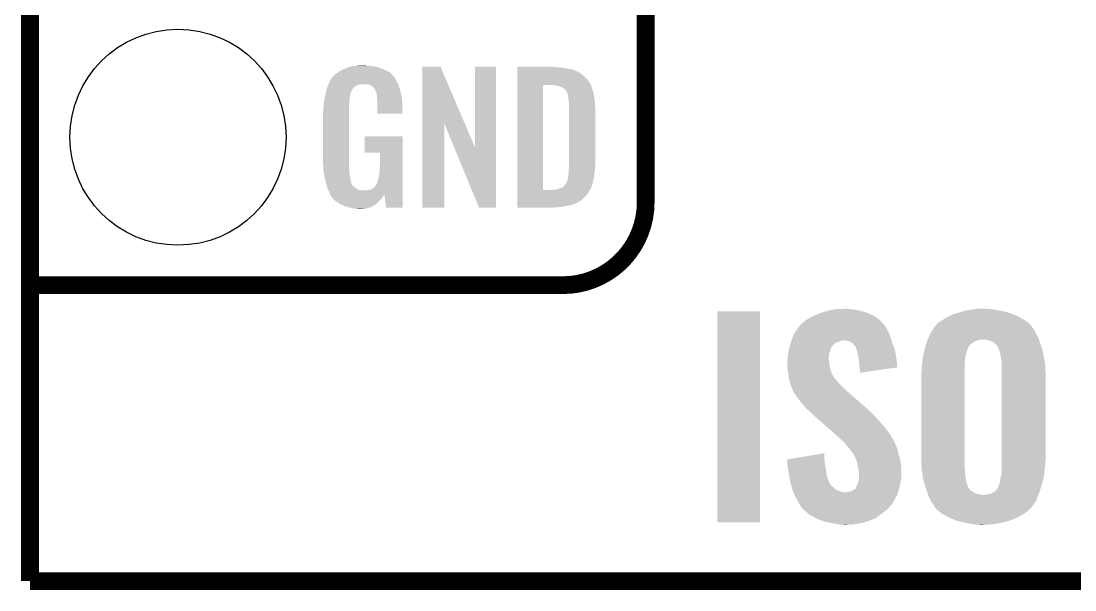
# Model space of a CAD drawing. Extents: x -1.3 to 24.2, y -3.9 to 24.8.
# Drawn here: x -1.35 to 7.7, y -3.89 to 1 of the extents above; entities that cross this region are included whole.
import ezdxf

# ---------------------------------------------------------------- set-up
doc = ezdxf.new("R2010")
doc.units = 0
doc.layers.get('0').update_dxf_attribs({"linetype": 'CONTINUOUS'})
for name, color, linetype in [('ISO_9141_CLICK_V101_GKO', 5, 'CONTINUOUS'), ('ISO_9141_CLICK_V101_GTO', 14, 'CONTINUOUS'), ('ISO_9141_CLICK_V101_GTS', 12, 'CONTINUOUS')]:
    doc.layers.add(name, color=color, linetype=linetype)

# ---------------------------------------------------------------- blocks, each defined once
blk = doc.blocks.new('ROUND_24')
blk.add_circle((0, 0), 0.9271)

msp = doc.modelspace()

# ---------------------------------------------------------------- linework, layer by layer
at = {"layer": 'ISO_9141_CLICK_V101_GKO', "const_width": 0.1524}
for points in [[(-1.27, -3.81), (-1.27, 22.479)], [(-1.27, -3.81), (21.59, -3.81), (24.13, -1.27)]]:
    msp.add_lwpolyline(points, dxfattribs=at)
at = {"layer": 'ISO_9141_CLICK_V101_GTO', "const_width": 0.1524}
for points in [[(4.0132, -0.5588), (4.0132, 18.3388)], [(-1.27, -1.27), (3.302, -1.27)]]:
    msp.add_lwpolyline(points, dxfattribs=at)
msp.add_lwpolyline([(3.302, -1.27, 0.4142136), (4.0132, -0.5588)], format="xyb", dxfattribs=at)
at = {"layer": 'ISO_9141_CLICK_V101_GTO'}
for points in [[(1.336044, 0.528322), (1.3589, 0.5461), (1.846578, 0.528322), (1.831342, 0.5461)], [(1.3589, 0.5461), (1.37636, 0.558798), (1.831342, 0.5461), (1.81356, 0.558798)], [(1.37636, 0.558798), (1.386842, 0.56642), (1.81356, 0.558798), (1.798318, 0.56642)], [(1.386842, 0.56642), (1.41224, 0.57912), (1.798318, 0.56642), (1.77292, 0.57912)], [(1.41224, 0.57912), (1.4224, 0.5842), (1.77292, 0.57912), (1.761308, 0.5842)], [(1.4224, 0.5842), (1.44526, 0.59436), (1.761308, 0.5842), (1.738084, 0.59436)], [(1.44526, 0.59436), (1.452874, 0.596898), (1.738084, 0.59436), (1.732282, 0.596898)], [(1.452874, 0.596898), (1.46812, 0.60198), (1.732282, 0.596898), (1.710686, 0.60198)], [(1.46812, 0.60198), (1.485054, 0.60706), (1.710686, 0.60198), (1.689098, 0.60706)], [(1.485054, 0.60706), (1.493522, 0.6096), (1.689098, 0.60706), (1.67005, 0.6096)], [(1.493522, 0.6096), (1.524, 0.61214), (1.67005, 0.6096), (1.651, 0.61214)], [(1.524, 0.61214), (1.53924, 0.61468), (1.651, 0.61214), (1.635762, 0.61468)], [(1.53924, 0.61468), (1.554482, 0.61722), (1.617982, 0.61468), (1.607822, 0.61722)], [(2.098052, 0.116728), (2.09806, 0.604506), (2.461042, 0.116728), (2.252984, 0.604506)], [(2.09806, 0.604506), (2.098062, 0.60452), (2.252984, 0.604506), (2.098062, 0.60452)], [(2.54762, -0.086252), (2.54764, 0.604498), (2.727946, -0.086252), (2.72796, 0.604498)], [(2.54764, 0.604498), (2.547642, 0.60452), (2.72796, 0.604498), (2.547642, 0.60452)], [(2.91086, 0.60198), (2.910862, 0.60452), (3.24612, 0.60198), (3.22072, 0.60452)], [(2.91086, 0.59944), (2.91086, 0.60198), (3.27914, 0.59944), (3.24612, 0.60198)], [(2.91086, 0.59436), (2.91086, 0.59944), (3.317238, 0.59436), (3.27914, 0.59944)], [(2.91086, 0.579118), (2.91086, 0.59436), (3.393442, 0.579118), (3.317238, 0.59436)], [(2.91086, 0.56388), (2.91086, 0.579118), (3.42646, 0.56388), (3.393442, 0.579118)], [(2.91086, 0.561338), (2.91086, 0.56388), (3.431542, 0.561338), (3.42646, 0.56388)], [(2.91086, 0.55626), (2.91086, 0.561338), (3.439162, 0.55626), (3.431542, 0.561338)], [(2.91086, 0.54864), (2.91086, 0.55626), (3.4544, 0.54864), (3.439162, 0.55626)], [(2.91086, 0.5334), (2.91086, 0.54864), (3.47218, 0.5334), (3.4544, 0.54864)], [(1.288314, 0.4445), (1.292592, 0.454658), (1.534158, 0.4445), (1.562098, 0.454658)], [(1.292592, 0.45466), (1.2958, 0.46228), (1.88976, 0.45466), (1.88722, 0.46228)], [(1.292592, 0.454658), (1.292592, 0.45466), (1.562098, 0.454658), (1.625596, 0.45466)], [(1.2958, 0.46228), (1.29794, 0.46736), (1.88722, 0.46228), (1.883988, 0.46736)], [(1.29794, 0.46736), (1.3081, 0.49022), (1.883988, 0.46736), (1.869442, 0.49022)], [(1.3081, 0.49022), (1.308102, 0.490222), (1.869442, 0.49022), (1.869442, 0.490222)], [(1.308102, 0.490222), (1.323334, 0.513076), (1.869442, 0.490222), (1.859282, 0.513076)], [(1.323334, 0.513076), (1.32334, 0.513084), (1.859282, 0.513076), (1.859276, 0.513084)], [(1.32334, 0.513084), (1.323362, 0.51562), (1.859276, 0.513084), (1.85674, 0.51562)], [(1.323362, 0.51562), (1.328424, 0.51563), (1.85674, 0.51562), (1.85673, 0.51563)], [(1.328424, 0.51563), (1.332992, 0.52324), (1.85673, 0.51563), (1.849122, 0.52324)], [(1.332992, 0.52324), (1.33604, 0.528316), (1.849122, 0.52324), (1.846582, 0.528316)], [(1.33604, 0.528316), (1.336044, 0.528322), (1.846582, 0.528316), (1.846578, 0.528322)], [(1.640842, 0.44958), (1.625596, 0.45466), (1.891454, 0.44958), (1.88976, 0.45466)], [(2.910858, 0.4699), (2.91086, 0.4953), (3.5306, 0.4699), (3.51282, 0.4953)], [(2.910858, 0.44704), (2.910858, 0.4699), (3.54307, 0.44704), (3.5306, 0.4699)], [(2.91086, 0.515622), (2.91086, 0.5334), (3.4925, 0.515622), (3.47218, 0.5334)], [(2.91086, 0.4953), (2.91086, 0.515622), (3.51282, 0.4953), (3.4925, 0.515622)], [(1.263848, 0.360676), (1.26492, 0.36576), (1.47574, 0.360676), (1.477588, 0.36576)], [(1.26492, 0.36576), (1.270362, 0.388618), (1.477588, 0.36576), (1.4859, 0.388618)], [(1.270362, 0.388618), (1.2752, 0.408938), (1.4859, 0.388618), (1.49606, 0.408938)], [(1.2752, 0.408938), (1.277622, 0.419102), (1.49606, 0.408938), (1.502836, 0.419102)], [(1.277622, 0.419102), (1.279758, 0.424176), (1.502836, 0.419102), (1.50622, 0.424176)], [(1.279758, 0.424176), (1.280828, 0.426718), (1.50622, 0.424176), (1.511296, 0.426718)], [(1.280828, 0.426718), (1.285106, 0.436878), (1.511296, 0.426718), (1.521458, 0.436878)], [(1.285106, 0.436878), (1.288314, 0.4445), (1.521458, 0.436878), (1.534158, 0.4445)], [(1.650998, 0.447042), (1.640842, 0.44958), (1.8923, 0.447042), (1.891454, 0.44958)], [(1.666238, 0.436882), (1.650998, 0.447042), (1.895686, 0.436882), (1.8923, 0.447042)], [(1.671316, 0.434342), (1.666238, 0.436882), (1.896534, 0.434342), (1.895686, 0.436882)], [(1.680028, 0.42418), (1.671316, 0.434342), (1.89992, 0.42418), (1.896534, 0.434342)], [(1.68656, 0.41656), (1.680028, 0.42418), (1.902162, 0.41656), (1.89992, 0.42418)], [(1.69672, 0.396242), (1.68656, 0.41656), (1.908138, 0.396242), (1.902162, 0.41656)], [(1.701796, 0.388626), (1.69672, 0.396242), (1.910378, 0.388626), (1.908138, 0.396242)], [(1.7018, 0.381004), (1.701796, 0.388626), (1.91262, 0.381004), (1.910378, 0.388626)], [(1.701802, 0.381002), (1.7018, 0.381004), (1.91262, 0.381002), (1.91262, 0.381004)], [(1.704338, 0.375924), (1.701802, 0.381002), (1.913588, 0.375924), (1.91262, 0.381002)], [(1.70434, 0.373382), (1.704338, 0.375924), (1.914072, 0.373382), (1.913588, 0.375924)], [(1.70688, 0.360682), (1.70434, 0.373382), (1.916492, 0.360682), (1.914072, 0.373382)], [(2.910842, -0.452098), (2.910858, 0.44704), (3.13182, -0.452098), (3.131842, 0.44704)], [(3.243582, 0.4445), (3.223258, 0.44704), (3.544456, 0.4445), (3.54307, 0.44704)], [(3.25247, 0.44196), (3.243582, 0.4445), (3.54584, 0.44196), (3.544456, 0.4445)], [(3.261358, 0.43942), (3.25247, 0.44196), (3.547112, 0.43942), (3.54584, 0.44196)], [(3.274062, 0.436878), (3.261358, 0.43942), (3.548382, 0.436878), (3.547112, 0.43942)], [(3.286762, 0.431798), (3.274062, 0.436878), (3.549652, 0.431798), (3.548382, 0.436878)], [(3.294382, 0.42672), (3.286762, 0.431798), (3.55092, 0.42672), (3.549652, 0.431798)], [(3.299464, 0.42418), (3.294382, 0.42672), (3.551646, 0.42418), (3.55092, 0.42672)], [(3.302004, 0.424178), (3.299464, 0.42418), (3.551648, 0.424178), (3.551646, 0.42418)], [(3.31216, 0.419098), (3.302004, 0.424178), (3.553098, 0.419098), (3.551648, 0.424178)], [(3.322318, 0.40894), (3.31216, 0.419098), (3.556, 0.40894), (3.553098, 0.419098)], [(3.32232, 0.408938), (3.322318, 0.40894), (3.556002, 0.408938), (3.556, 0.40894)], [(3.337562, 0.388618), (3.32232, 0.408938), (3.562774, 0.388618), (3.556002, 0.408938)], [(3.338198, 0.38608), (3.337562, 0.388618), (3.56362, 0.38608), (3.562774, 0.388618)], [(3.3401, 0.378462), (3.338198, 0.38608), (3.56489, 0.378462), (3.56362, 0.38608)], [(3.34264, 0.37084), (3.3401, 0.378462), (3.56616, 0.37084), (3.56489, 0.378462)], [(3.34518, 0.365756), (3.34264, 0.37084), (3.567008, 0.365756), (3.56616, 0.37084)], [(3.34518, 0.363218), (3.34518, 0.365756), (3.567432, 0.363218), (3.567008, 0.365756)], [(3.34645, 0.3556), (3.34518, 0.363218), (3.5687, 0.3556), (3.567432, 0.363218)], [(1.24968, 0.26924), (1.250214, 0.274318), (1.46812, 0.26924), (1.46812, 0.274318)], [(1.250214, 0.274318), (1.25262, 0.29718), (1.46812, 0.274318), (1.47066, 0.29718)], [(1.25262, 0.29718), (1.254492, 0.314958), (1.47066, 0.29718), (1.47066, 0.314958)], [(1.254492, 0.314958), (1.25476, 0.3175), (1.47066, 0.314958), (1.471082, 0.3175)], [(1.25476, 0.3175), (1.257432, 0.330198), (1.471082, 0.3175), (1.4732, 0.330198)], [(1.257432, 0.330198), (1.260106, 0.342898), (1.4732, 0.330198), (1.4732, 0.342898)], [(1.260106, 0.342898), (1.262244, 0.353058), (1.4732, 0.342898), (1.47574, 0.353058)], [(1.262244, 0.353058), (1.263848, 0.360676), (1.47574, 0.353058), (1.47574, 0.360676)], [(1.70688, 0.340362), (1.70688, 0.360682), (1.920362, 0.340362), (1.916492, 0.360682)], [(1.708836, 0.327658), (1.70688, 0.340362), (1.92278, 0.327658), (1.920362, 0.340362)], [(1.71196, 0.307342), (1.708836, 0.327658), (1.923628, 0.307342), (1.92278, 0.327658)], [(1.71196, 0.2667), (1.71196, 0.307342), (1.92532, 0.2667), (1.923628, 0.307342)], [(3.34772, 0.34798), (3.34645, 0.3556), (3.570224, 0.34798), (3.5687, 0.3556)], [(3.35153, 0.3175), (3.34772, 0.34798), (3.57632, 0.3175), (3.570224, 0.34798)], [(3.35534, 0.287018), (3.35153, 0.3175), (3.578114, 0.287018), (3.57632, 0.3175)], [(3.35534, 0.27432), (3.35534, 0.287018), (3.57886, 0.27432), (3.578114, 0.287018)], [(3.35534, 0.228602), (3.35534, 0.27432), (3.5814, 0.228602), (3.57886, 0.27432)], [(1.2446, 0.218442), (1.24714, 0.233682), (1.46812, 0.218442), (1.46812, 0.233682)], [(1.2446, -0.20574), (1.2446, 0.218442), (1.46812, -0.20574), (1.46812, 0.218442)], [(1.24714, 0.25146), (1.24968, 0.26924), (1.46812, 0.25146), (1.46812, 0.26924)], [(1.24714, 0.233682), (1.24714, 0.25146), (1.46812, 0.233682), (1.46812, 0.25146)], [(1.71196, 0.203222), (1.71196, 0.2667), (1.925298, 0.203222), (1.92532, 0.2667)], [(1.925298, 0.2032), (1.71196, 0.203222), (1.925298, 0.2032), (1.925298, 0.203222)], [(3.35534, -0.23622), (3.35534, 0.228602), (3.5814, -0.23622), (3.5814, 0.228602)], [(2.09804, -0.604498), (2.098052, 0.116728), (2.285978, -0.604498), (2.286, 0.116728)], [(2.369636, -0.086252), (2.286, 0.116728), (2.54762, -0.086252), (2.461042, 0.116728)], [(1.60274, -0.132058), (1.60276, 0.007598), (1.927854, -0.132058), (1.92786, 0.007598)], [(1.60276, 0.007598), (1.602762, 0.00762), (1.92786, 0.007598), (1.602762, 0.00762)], [(2.583176, -0.604506), (2.369636, -0.086252), (2.727938, -0.604506), (2.727946, -0.086252)], [(1.732258, -0.13208), (1.60274, -0.132058), (1.927854, -0.13208), (1.927854, -0.132058)], [(1.73228, -0.243842), (1.732258, -0.13208), (1.92785, -0.243842), (1.927854, -0.13208)], [(1.246868, -0.26924), (1.2446, -0.20574), (1.46812, -0.26924), (1.46812, -0.20574)], [(1.24714, -0.276858), (1.246868, -0.26924), (1.469074, -0.276858), (1.46812, -0.26924)], [(1.72974, -0.28194), (1.73228, -0.243842), (1.927848, -0.28194), (1.92785, -0.243842)], [(3.3528, -0.279398), (3.354416, -0.26162), (3.577378, -0.279398), (3.57886, -0.26162)], [(3.354416, -0.26162), (3.35534, -0.25146), (3.57886, -0.26162), (3.579876, -0.25146)], [(3.35534, -0.25146), (3.35534, -0.23622), (3.579876, -0.25146), (3.5814, -0.23622)], [(1.249174, -0.289562), (1.24714, -0.276858), (1.47066, -0.289562), (1.469074, -0.276858)], [(1.252832, -0.312422), (1.249174, -0.289562), (1.47066, -0.312422), (1.47066, -0.289562)], [(1.256488, -0.33528), (1.252832, -0.312422), (1.47574, -0.33528), (1.47066, -0.312422)], [(1.2573, -0.34036), (1.256488, -0.33528), (1.476756, -0.34036), (1.47574, -0.33528)], [(1.26238, -0.36068), (1.2573, -0.34036), (1.48082, -0.36068), (1.476756, -0.34036)], [(1.269366, -0.388622), (1.26238, -0.36068), (1.485902, -0.388622), (1.48082, -0.36068)], [(1.71704, -0.365758), (1.72212, -0.3429), (1.927846, -0.365758), (1.927846, -0.3429)], [(1.72212, -0.3429), (1.7272, -0.31496), (1.927846, -0.3429), (1.927848, -0.31496)], [(1.7272, -0.31496), (1.72974, -0.28194), (1.927848, -0.31496), (1.927848, -0.28194)], [(3.342638, -0.363222), (3.345178, -0.355602), (3.56616, -0.363222), (3.567248, -0.355602)], [(3.345178, -0.355602), (3.34518, -0.353064), (3.567248, -0.355602), (3.56761, -0.353064)], [(3.34518, -0.353064), (3.347718, -0.345442), (3.56761, -0.353064), (3.568698, -0.345442)], [(3.347718, -0.345442), (3.34772, -0.335282), (3.568698, -0.345442), (3.57015, -0.335282)], [(3.34772, -0.335282), (3.35026, -0.322578), (3.57015, -0.335282), (3.571966, -0.322578)], [(3.35026, -0.322578), (3.3528, -0.30226), (3.571966, -0.322578), (3.574868, -0.30226)], [(3.3528, -0.2921), (3.3528, -0.279398), (3.57632, -0.2921), (3.577378, -0.279398)], [(3.3528, -0.30226), (3.3528, -0.2921), (3.574868, -0.30226), (3.57632, -0.2921)], [(1.27, -0.39116), (1.269366, -0.388622), (1.486856, -0.39116), (1.485902, -0.388622)], [(1.273558, -0.40894), (1.27, -0.39116), (1.493524, -0.40894), (1.486856, -0.39116)], [(1.274066, -0.411484), (1.273558, -0.40894), (1.496062, -0.411484), (1.493524, -0.40894)], [(1.27508, -0.416558), (1.274066, -0.411484), (1.498604, -0.416558), (1.496062, -0.411484)], [(1.275082, -0.41656), (1.27508, -0.416558), (1.498604, -0.41656), (1.498604, -0.416558)], [(1.280796, -0.4318), (1.275082, -0.41656), (1.51892, -0.4318), (1.498604, -0.41656)], [(1.2827, -0.43688), (1.280796, -0.4318), (1.52527, -0.43688), (1.51892, -0.4318)], [(1.284878, -0.441962), (1.2827, -0.43688), (1.531622, -0.441962), (1.52527, -0.43688)], [(1.289232, -0.45212), (1.284878, -0.441962), (1.551944, -0.45212), (1.531622, -0.441962)], [(1.29032, -0.45466), (1.289232, -0.45212), (1.57226, -0.45466), (1.551944, -0.45212)], [(1.62306, -0.45466), (1.640842, -0.452118), (1.927842, -0.45466), (1.927842, -0.452118)], [(1.640842, -0.452118), (1.656082, -0.44704), (1.927842, -0.452118), (1.927842, -0.44704)], [(1.656082, -0.44704), (1.673858, -0.43688), (1.927842, -0.44704), (1.927844, -0.43688)], [(1.673858, -0.43688), (1.689102, -0.424178), (1.927844, -0.43688), (1.927844, -0.424178)], [(1.689102, -0.424178), (1.701802, -0.406398), (1.927844, -0.424178), (1.927844, -0.406398)], [(1.701802, -0.406398), (1.70434, -0.403856), (1.927844, -0.406398), (1.927844, -0.403856)], [(1.70434, -0.403856), (1.70688, -0.396238), (1.927844, -0.403856), (1.927844, -0.396238)], [(1.70688, -0.396238), (1.709422, -0.383538), (1.927844, -0.396238), (1.927844, -0.383538)], [(1.709422, -0.383538), (1.71704, -0.365758), (1.927844, -0.383538), (1.927846, -0.365758)], [(2.910842, -0.45212), (2.910842, -0.452098), (3.213098, -0.45212), (3.13182, -0.452098)], [(2.910842, -0.462282), (2.910842, -0.45212), (3.528058, -0.462282), (3.536186, -0.45212)], [(3.213098, -0.45212), (3.225798, -0.44958), (3.536186, -0.45212), (3.53822, -0.44958)], [(3.241036, -0.44958), (3.27406, -0.43942), (3.53822, -0.44958), (3.5433, -0.43942)], [(3.27406, -0.43942), (3.29184, -0.434342), (3.5433, -0.43942), (3.545838, -0.434342)], [(3.29184, -0.434342), (3.291842, -0.43434), (3.545838, -0.434342), (3.54584, -0.43434)], [(3.291842, -0.43434), (3.30708, -0.42418), (3.54584, -0.43434), (3.548966, -0.42418)], [(3.30708, -0.42418), (3.309622, -0.421638), (3.548966, -0.42418), (3.549748, -0.421638)], [(3.309622, -0.421638), (3.32232, -0.4064), (3.549748, -0.421638), (3.554436, -0.4064)], [(3.32232, -0.4064), (3.32613, -0.40132), (3.554436, -0.4064), (3.556, -0.40132)], [(3.32613, -0.40132), (3.337558, -0.386084), (3.556, -0.40132), (3.560062, -0.386084)], [(3.337558, -0.386084), (3.3401, -0.37084), (3.560062, -0.386084), (3.564128, -0.37084)], [(3.3401, -0.37084), (3.342638, -0.363222), (3.564128, -0.37084), (3.56616, -0.363222)], [(1.29159, -0.4572), (1.29032, -0.45466), (1.597658, -0.4572), (1.57226, -0.45466)], [(1.29794, -0.4699), (1.29159, -0.4572), (1.927842, -0.4699), (1.927842, -0.4572)], [(1.30302, -0.485138), (1.29794, -0.4699), (1.927842, -0.485138), (1.927842, -0.4699)], [(1.30357, -0.486236), (1.30302, -0.485138), (1.927842, -0.486236), (1.927842, -0.485138)], [(1.30357, -0.486238), (1.30357, -0.486236), (1.77038, -0.486238), (1.7704, -0.486236)], [(1.305564, -0.490224), (1.30357, -0.486238), (1.770378, -0.490224), (1.77038, -0.486238)], [(1.3081, -0.495298), (1.305564, -0.490224), (1.767478, -0.495298), (1.770378, -0.490224)], [(1.316568, -0.508), (1.3081, -0.495298), (1.76022, -0.508), (1.767478, -0.495298)], [(1.31826, -0.51054), (1.316568, -0.508), (1.758314, -0.51054), (1.76022, -0.508)], [(1.320794, -0.513074), (1.31826, -0.51054), (1.756414, -0.513074), (1.758314, -0.51054)], [(1.3208, -0.515616), (1.320794, -0.513074), (1.754508, -0.515616), (1.756414, -0.513074)], [(1.329872, -0.52832), (1.3208, -0.515616), (1.74498, -0.52832), (1.754508, -0.515616)], [(1.333498, -0.533398), (1.329872, -0.52832), (1.740466, -0.533398), (1.74498, -0.52832)], [(1.35382, -0.54864), (1.333498, -0.533398), (1.726916, -0.54864), (1.740466, -0.533398)], [(1.610362, -0.4572), (1.62306, -0.45466), (1.927842, -0.4572), (1.927842, -0.45466)], [(1.785618, -0.6045), (1.7704, -0.486236), (1.927838, -0.6045), (1.927842, -0.486236)], [(2.91084, -0.523242), (2.910842, -0.4826), (3.482338, -0.523242), (3.5179, -0.4826)], [(2.91084, -0.54356), (2.91084, -0.523242), (3.456938, -0.54356), (3.482338, -0.523242)], [(2.910842, -0.4826), (2.910842, -0.462282), (3.5179, -0.4826), (3.528058, -0.462282)], [(1.357632, -0.55118), (1.35382, -0.54864), (1.72466, -0.55118), (1.726916, -0.54864)], [(1.391918, -0.574038), (1.357632, -0.55118), (1.699516, -0.574038), (1.72466, -0.55118)], [(1.39737, -0.576582), (1.391918, -0.574038), (1.696718, -0.576582), (1.699516, -0.574038)], [(1.43002, -0.59182), (1.39737, -0.576582), (1.670048, -0.59182), (1.696718, -0.576582)], [(1.447292, -0.5969), (1.43002, -0.59182), (1.661158, -0.5969), (1.670048, -0.59182)], [(1.4732, -0.60452), (1.447292, -0.5969), (1.639568, -0.60452), (1.661158, -0.5969)], [(1.50876, -0.61214), (1.4732, -0.60452), (1.617978, -0.61214), (1.639568, -0.60452)], [(1.523998, -0.61468), (1.50876, -0.61214), (1.59258, -0.61468), (1.617978, -0.61214)], [(1.551938, -0.61722), (1.539238, -0.61468), (1.567182, -0.61722), (1.59258, -0.61468)], [(1.927838, -0.60452), (1.785618, -0.6045), (1.927838, -0.60452), (1.927838, -0.6045)], [(2.285978, -0.60452), (2.09804, -0.604498), (2.285978, -0.60452), (2.285978, -0.604498)], [(2.727938, -0.60452), (2.583176, -0.604506), (2.727938, -0.60452), (2.727938, -0.604506)], [(2.91084, -0.56134), (2.91084, -0.54356), (3.428998, -0.56134), (3.456938, -0.54356)], [(2.91084, -0.56896), (2.91084, -0.56134), (3.41376, -0.56896), (3.428998, -0.56134)], [(2.91084, -0.57658), (2.91084, -0.56896), (3.395978, -0.57658), (3.41376, -0.56896)], [(2.91084, -0.58166), (2.91084, -0.57658), (3.36804, -0.58166), (3.395978, -0.57658)], [(2.91084, -0.58928), (2.91084, -0.58166), (3.33756, -0.58928), (3.36804, -0.58166)], [(2.91084, -0.5969), (2.91084, -0.58928), (3.29946, -0.5969), (3.33756, -0.58928)], [(2.91084, -0.60198), (2.91084, -0.5969), (3.25374, -0.60198), (3.29946, -0.5969)], [(2.91084, -0.604498), (2.91084, -0.60198), (3.205898, -0.604498), (3.25374, -0.60198)], [(3.205482, -0.60452), (2.91084, -0.604498), (3.205482, -0.60452), (3.205898, -0.604498)], [(4.62788, -3.307058), (4.6279, -1.493542), (4.993618, -3.307058), (4.99364, -1.493542)], [(4.6279, -1.493542), (4.627902, -1.49352), (4.99364, -1.493542), (4.627902, -1.49352)], [(5.41528, -1.55448), (5.453374, -1.534162), (6.001238, -1.55448), (5.971542, -1.534162)], [(5.453374, -1.534162), (5.453378, -1.53416), (5.971542, -1.534162), (5.971538, -1.53416)], [(5.453378, -1.53416), (5.50672, -1.5113), (5.971538, -1.53416), (5.921248, -1.5113)], [(5.50672, -1.5113), (5.514656, -1.50876), (5.921248, -1.5113), (5.91566, -1.50876)], [(5.514656, -1.50876), (5.570222, -1.49098), (5.91566, -1.50876), (5.859782, -1.49098)], [(5.570222, -1.49098), (5.619328, -1.48082), (5.859782, -1.49098), (5.806438, -1.48082)], [(5.619328, -1.48082), (5.643882, -1.47574), (5.806438, -1.48082), (5.763258, -1.47574)], [(5.643882, -1.47574), (5.72516, -1.4732), (5.763258, -1.47574), (5.748022, -1.4732)], [(6.59638, -1.54686), (6.616698, -1.5367), (7.224124, -1.54686), (7.205982, -1.5367)], [(6.616698, -1.5367), (6.652262, -1.518918), (7.205982, -1.5367), (7.162334, -1.518918)], [(6.652262, -1.518918), (6.68781, -1.508762), (7.162334, -1.518918), (7.137402, -1.508762)], [(6.68781, -1.508762), (6.72338, -1.4986), (7.137402, -1.508762), (7.09821, -1.4986)], [(6.72338, -1.4986), (6.747764, -1.49098), (7.09821, -1.4986), (7.06882, -1.49098)], [(6.747764, -1.49098), (6.764022, -1.4859), (7.06882, -1.49098), (7.03834, -1.4859)], [(6.764022, -1.4859), (6.8072, -1.48082), (7.03834, -1.4859), (7.00786, -1.48082)], [(6.8072, -1.48082), (6.839374, -1.47574), (7.00786, -1.48082), (6.979922, -1.47574)], [(6.839374, -1.47574), (6.855462, -1.4732), (6.954522, -1.47574), (6.93674, -1.4732)], [(5.320286, -1.6383), (5.334508, -1.620522), (6.07822, -1.6383), (6.065522, -1.620522)], [(5.334508, -1.620522), (5.340604, -1.612904), (6.065522, -1.620522), (6.06298, -1.612904)], [(5.340604, -1.612904), (5.356866, -1.59258), (6.06298, -1.612904), (6.043786, -1.59258)], [(5.356866, -1.59258), (5.364482, -1.590038), (6.043786, -1.59258), (6.041386, -1.590038)], [(5.364482, -1.590038), (5.382262, -1.574798), (6.041386, -1.590038), (6.026994, -1.574798)], [(5.382262, -1.574798), (5.394638, -1.567182), (6.026994, -1.574798), (6.0198, -1.567182)], [(5.394638, -1.567182), (5.41528, -1.55448), (6.0198, -1.567182), (6.001238, -1.55448)], [(6.49224, -1.62814), (6.49732, -1.62052), (7.3279, -1.62814), (7.32282, -1.62052)], [(6.49732, -1.62052), (6.497322, -1.620518), (7.32282, -1.62052), (7.322818, -1.620518)], [(6.497322, -1.620518), (6.50494, -1.6129), (7.322818, -1.620518), (7.3152, -1.6129)], [(6.50494, -1.6129), (6.520182, -1.59512), (7.3152, -1.6129), (7.29742, -1.59512)], [(6.520182, -1.59512), (6.520184, -1.595118), (7.29742, -1.59512), (7.297418, -1.595118)], [(6.520184, -1.595118), (6.55066, -1.5748), (7.297418, -1.595118), (7.272584, -1.5748)], [(6.55066, -1.5748), (6.554816, -1.57226), (7.272584, -1.5748), (7.269478, -1.57226)], [(6.554816, -1.57226), (6.59638, -1.54686), (7.269478, -1.57226), (7.224124, -1.54686)], [(5.26415, -1.74498), (5.276532, -1.71196), (6.122248, -1.74498), (6.11124, -1.71196)], [(5.276532, -1.71196), (5.283202, -1.69418), (6.11124, -1.71196), (6.104574, -1.69418)], [(5.283202, -1.69418), (5.29806, -1.67132), (6.104574, -1.69418), (6.096, -1.67132)], [(5.29806, -1.67132), (5.31622, -1.643382), (6.096, -1.67132), (6.080958, -1.643382)], [(5.31622, -1.643382), (5.320286, -1.6383), (6.080958, -1.643382), (6.07822, -1.6383)], [(6.435996, -1.729742), (6.455592, -1.68402), (7.386322, -1.729742), (7.36092, -1.68402)], [(6.455592, -1.68402), (6.456682, -1.681478), (7.36092, -1.68402), (7.35965, -1.681478)], [(6.456682, -1.681478), (6.478692, -1.648462), (7.35965, -1.681478), (7.34314, -1.648462)], [(6.478692, -1.648462), (6.49224, -1.62814), (7.34314, -1.648462), (7.3279, -1.62814)], [(5.24296, -1.818642), (5.2451, -1.80848), (5.6007, -1.818642), (5.60578, -1.80848)], [(5.2451, -1.80848), (5.248, -1.798324), (5.60578, -1.80848), (5.610858, -1.798324)], [(5.248, -1.798324), (5.249452, -1.793246), (5.610858, -1.798324), (5.615934, -1.793246)], [(5.249452, -1.793246), (5.250178, -1.790706), (5.615934, -1.793246), (5.61594, -1.790706)], [(5.250178, -1.790706), (5.254532, -1.775462), (5.61594, -1.790706), (5.628638, -1.775462)], [(5.254532, -1.775462), (5.258162, -1.762762), (5.628638, -1.775462), (5.646416, -1.762762)], [(5.258162, -1.762762), (5.26034, -1.75514), (5.646416, -1.762762), (5.671186, -1.75514)], [(5.26034, -1.75514), (5.261292, -1.7526), (5.671186, -1.75514), (5.679442, -1.7526)], [(5.261292, -1.7526), (5.263196, -1.747522), (5.679442, -1.7526), (5.692138, -1.747522)], [(5.263196, -1.747522), (5.26415, -1.74498), (5.692138, -1.747522), (5.707378, -1.74498)], [(5.745478, -1.74752), (5.717542, -1.74498), (6.123094, -1.74752), (6.122248, -1.74498)], [(5.7658, -1.75514), (5.745478, -1.74752), (6.125634, -1.75514), (6.123094, -1.74752)], [(5.783578, -1.765298), (5.7658, -1.75514), (6.12902, -1.765298), (6.125634, -1.75514)], [(5.78358, -1.7653), (5.783578, -1.765298), (6.12902, -1.7653), (6.12902, -1.765298)], [(5.79882, -1.78054), (5.78358, -1.7653), (6.134736, -1.78054), (6.12902, -1.7653)], [(5.80898, -1.79324), (5.79882, -1.78054), (6.139498, -1.79324), (6.134736, -1.78054)], [(5.816598, -1.803398), (5.80898, -1.79324), (6.143308, -1.803398), (6.139498, -1.79324)], [(5.819138, -1.811018), (5.816598, -1.803398), (6.146164, -1.811018), (6.143308, -1.803398)], [(6.410084, -1.811018), (6.412186, -1.803396), (6.77926, -1.811018), (6.7818, -1.803396)], [(6.412186, -1.803396), (6.412888, -1.800854), (6.7818, -1.803396), (6.781804, -1.800854)], [(6.412888, -1.800854), (6.418492, -1.780538), (6.781804, -1.800854), (6.797042, -1.780538)], [(6.418492, -1.780538), (6.422696, -1.7653), (6.797042, -1.780538), (6.81736, -1.7653)], [(6.422696, -1.7653), (6.426198, -1.7526), (6.81736, -1.7653), (6.83768, -1.7526)], [(6.426198, -1.7526), (6.4262, -1.752598), (6.83768, -1.7526), (6.837686, -1.752598)], [(6.4262, -1.752598), (6.429464, -1.74498), (6.837686, -1.752598), (6.86054, -1.74498)], [(6.429464, -1.74498), (6.431642, -1.7399), (6.86054, -1.74498), (6.878322, -1.7399)], [(6.431642, -1.7399), (6.43273, -1.73736), (6.878322, -1.7399), (6.896102, -1.73736)], [(6.43273, -1.73736), (6.435996, -1.729742), (7.38876, -1.73736), (7.386322, -1.729742)], [(6.941822, -1.7399), (6.9088, -1.73736), (7.389574, -1.7399), (7.38876, -1.73736)], [(6.96976, -1.74752), (6.941822, -1.7399), (7.392012, -1.74752), (7.389574, -1.7399)], [(6.99008, -1.757682), (6.96976, -1.74752), (7.395264, -1.757682), (7.392012, -1.74752)], [(7.00786, -1.77038), (6.99008, -1.757682), (7.399326, -1.77038), (7.395264, -1.757682)], [(7.023102, -1.780546), (7.00786, -1.77038), (7.40258, -1.780546), (7.399326, -1.77038)], [(7.028182, -1.7907), (7.023102, -1.780546), (7.405828, -1.7907), (7.40258, -1.780546)], [(7.03072, -1.79324), (7.028182, -1.7907), (7.40664, -1.79324), (7.405828, -1.7907)], [(7.0358, -1.798326), (7.03072, -1.79324), (7.408044, -1.798326), (7.40664, -1.79324)], [(7.035802, -1.800864), (7.0358, -1.798326), (7.408744, -1.800864), (7.408044, -1.798326)], [(7.045962, -1.82626), (7.035802, -1.800864), (7.41575, -1.82626), (7.408744, -1.800864)], [(5.22986, -1.89992), (5.230456, -1.894842), (5.58292, -1.89992), (5.58292, -1.894842)], [(5.230456, -1.894842), (5.23494, -1.856742), (5.58292, -1.894842), (5.587682, -1.856742)], [(5.23494, -1.856742), (5.235474, -1.854202), (5.587682, -1.856742), (5.588, -1.854202)], [(5.235474, -1.854202), (5.24296, -1.818642), (5.588, -1.854202), (5.6007, -1.818642)], [(5.81914, -1.816096), (5.819138, -1.811018), (6.148068, -1.816096), (6.146164, -1.811018)], [(5.822836, -1.826262), (5.81914, -1.816096), (6.15188, -1.826262), (6.148068, -1.816096)], [(5.829298, -1.84404), (5.822836, -1.826262), (6.155174, -1.84404), (6.15188, -1.826262)], [(5.83692, -1.87452), (5.829298, -1.84404), (6.160818, -1.87452), (6.155174, -1.84404)], [(5.839824, -1.894838), (5.83692, -1.87452), (6.16458, -1.894838), (6.160818, -1.87452)], [(5.84708, -1.94564), (5.839824, -1.894838), (6.16933, -1.94564), (6.16458, -1.894838)], [(6.386372, -1.9304), (6.39064, -1.894842), (6.75132, -1.9304), (6.753858, -1.894842)], [(6.39064, -1.894838), (6.396848, -1.8669), (6.75386, -1.894838), (6.76148, -1.8669)], [(6.39064, -1.894842), (6.39064, -1.894838), (6.753858, -1.894842), (6.75386, -1.894838)], [(6.396848, -1.8669), (6.401928, -1.844038), (6.76148, -1.8669), (6.7691, -1.844038)], [(6.401928, -1.844038), (6.40588, -1.82626), (6.7691, -1.844038), (6.77164, -1.82626)], [(6.40588, -1.826258), (6.410084, -1.811018), (6.771642, -1.826258), (6.77926, -1.811018)], [(6.40588, -1.82626), (6.40588, -1.826258), (6.77164, -1.82626), (6.771642, -1.826258)], [(7.05358, -1.854198), (7.045962, -1.82626), (7.423456, -1.854198), (7.41575, -1.82626)], [(7.056, -1.8669), (7.05358, -1.854198), (7.42696, -1.8669), (7.423456, -1.854198)], [(7.06374, -1.90754), (7.056, -1.8669), (7.433734, -1.90754), (7.42696, -1.8669)], [(5.22732, -1.912618), (5.227826, -1.910084), (5.583646, -1.912618), (5.58292, -1.910084)], [(5.22732, -1.927862), (5.22732, -1.912618), (5.588, -1.927862), (5.583646, -1.912618)], [(5.22732, -1.93548), (5.22732, -1.927862), (5.588, -1.93548), (5.588, -1.927862)], [(5.227926, -1.948182), (5.22732, -1.93548), (5.588, -1.948182), (5.588, -1.93548)], [(5.227826, -1.910084), (5.22986, -1.89992), (5.58292, -1.910084), (5.58292, -1.89992)], [(5.22986, -1.988818), (5.227926, -1.948182), (5.59816, -1.988818), (5.588, -1.948182)], [(5.231466, -1.99898), (5.22986, -1.988818), (5.6007, -1.99898), (5.59816, -1.988818)], [(5.84708, -1.973578), (5.84708, -1.94564), (6.171942, -1.973578), (6.16933, -1.94564)], [(5.84759, -1.976122), (5.84708, -1.973578), (6.172178, -1.976122), (6.171942, -1.973578)], [(5.85216, -1.998978), (5.84759, -1.976122), (6.012098, -1.998978), (6.172178, -1.976122)], [(6.38048, -1.98882), (6.38302, -1.95834), (6.75132, -1.98882), (6.75132, -1.95834)], [(6.38048, -2.011678), (6.38048, -1.98882), (6.75132, -2.011678), (6.75132, -1.98882)], [(6.38302, -1.95834), (6.386372, -1.9304), (6.75132, -1.95834), (6.75132, -1.9304)], [(7.06882, -1.930402), (7.06374, -1.90754), (7.437544, -1.930402), (7.433734, -1.90754)], [(7.06882, -1.958342), (7.06882, -1.930402), (7.4422, -1.958342), (7.437544, -1.930402)], [(7.06882, -2.06248), (7.06882, -1.958342), (7.44474, -2.06248), (7.4422, -1.958342)], [(5.235878, -2.026922), (5.231466, -1.99898), (5.60832, -2.026922), (5.6007, -1.99898)], [(5.23748, -2.03708), (5.235878, -2.026922), (5.614416, -2.03708), (5.60832, -2.026922)], [(5.240022, -2.052322), (5.23748, -2.03708), (5.623562, -2.052322), (5.614416, -2.03708)], [(5.240444, -2.054864), (5.240022, -2.052322), (5.6261, -2.054864), (5.623562, -2.052322)], [(5.241714, -2.062482), (5.240444, -2.054864), (5.628644, -2.062482), (5.6261, -2.054864)], [(5.243408, -2.07264), (5.241714, -2.062482), (5.6388, -2.07264), (5.628644, -2.062482)], [(5.2451, -2.0828), (5.243408, -2.07264), (5.64751, -2.0828), (5.6388, -2.07264)], [(5.85216, -2.021814), (5.85216, -1.998978), (5.85216, -2.021814), (6.012098, -1.998978)], [(6.37794, -2.03454), (6.38048, -2.011678), (6.75132, -2.03454), (6.75132, -2.011678)], [(6.37794, -2.73812), (6.37794, -2.03454), (6.75132, -2.73812), (6.75132, -2.03454)], [(7.06882, -2.76606), (7.06882, -2.06248), (7.44474, -2.76606), (7.44474, -2.06248)], [(5.247278, -2.090418), (5.2451, -2.0828), (5.65404, -2.090418), (5.64751, -2.0828)], [(5.253084, -2.11074), (5.247278, -2.090418), (5.669282, -2.11074), (5.65404, -2.090418)], [(5.25526, -2.11836), (5.253084, -2.11074), (5.676902, -2.11836), (5.669282, -2.11074)], [(5.259494, -2.13106), (5.25526, -2.11836), (5.6896, -2.13106), (5.676902, -2.11836)], [(5.26542, -2.14884), (5.259494, -2.13106), (5.709158, -2.14884), (5.6896, -2.13106)], [(5.268808, -2.15646), (5.26542, -2.14884), (5.71754, -2.15646), (5.709158, -2.14884)], [(5.27558, -2.1717), (5.268808, -2.15646), (5.73278, -2.1717), (5.71754, -2.15646)], [(5.28066, -2.1844), (5.27558, -2.1717), (5.74548, -2.1844), (5.73278, -2.1717)], [(5.2832, -2.189478), (5.28066, -2.1844), (5.751284, -2.189478), (5.74548, -2.1844)], [(5.3086, -2.22758), (5.2832, -2.189478), (5.79483, -2.22758), (5.751284, -2.189478)], [(5.364482, -2.298702), (5.3086, -2.22758), (5.876114, -2.298702), (5.79483, -2.22758)], [(5.39242, -2.32918), (5.364482, -2.298702), (5.910946, -2.32918), (5.876114, -2.298702)], [(5.409182, -2.344418), (5.39242, -2.32918), (5.92836, -2.344418), (5.910946, -2.32918)], [(5.417566, -2.35204), (5.409182, -2.344418), (5.93598, -2.35204), (5.92836, -2.344418)], [(5.42036, -2.35458), (5.417566, -2.35204), (5.939028, -2.35458), (5.93598, -2.35204)], [(5.43179, -2.36474), (5.42036, -2.35458), (5.95122, -2.36474), (5.939028, -2.35458)], [(5.44322, -2.3749), (5.43179, -2.36474), (5.960364, -2.3749), (5.95122, -2.36474)], [(5.455918, -2.390136), (5.44322, -2.3749), (5.974078, -2.390136), (5.960364, -2.3749)], [(5.455926, -2.39014), (5.455918, -2.390136), (5.97408, -2.39014), (5.974078, -2.390136)], [(5.460996, -2.392678), (5.455926, -2.39014), (5.976408, -2.392678), (5.97408, -2.39014)], [(5.492868, -2.42062), (5.460996, -2.392678), (6.00202, -2.42062), (5.976408, -2.392678)], [(5.53343, -2.45618), (5.492868, -2.42062), (6.035038, -2.45618), (6.00202, -2.42062)], [(5.582682, -2.49936), (5.53343, -2.45618), (6.0706, -2.49936), (6.035038, -2.45618)], [(5.634834, -2.545082), (5.582682, -2.49936), (6.106162, -2.545082), (6.0706, -2.49936)], [(5.64642, -2.55524), (5.634834, -2.545082), (6.11237, -2.55524), (6.106162, -2.545082)], [(5.68198, -2.58826), (5.64642, -2.55524), (6.132548, -2.58826), (6.11237, -2.55524)], [(5.684732, -2.5908), (5.68198, -2.58826), (6.1341, -2.5908), (6.132548, -2.58826)], [(5.69299, -2.598422), (5.684732, -2.5908), (6.13664, -2.598422), (6.1341, -2.5908)], [(5.706748, -2.611122), (5.69299, -2.598422), (6.14426, -2.611122), (6.13664, -2.598422)], [(5.715, -2.61874), (5.706748, -2.611122), (6.147724, -2.61874), (6.14426, -2.611122)], [(5.731628, -2.63906), (5.715, -2.61874), (6.15696, -2.63906), (6.147724, -2.61874)], [(5.737862, -2.64668), (5.731628, -2.63906), (6.160478, -2.64668), (6.15696, -2.63906)], [(5.760718, -2.672078), (5.737862, -2.64668), (6.1722, -2.672078), (6.160478, -2.64668)], [(5.760722, -2.672082), (5.760718, -2.672078), (6.1722, -2.672082), (6.1722, -2.672078)], [(5.77342, -2.692398), (5.760722, -2.672082), (6.176716, -2.692398), (6.1722, -2.672082)], [(5.788656, -2.707638), (5.77342, -2.692398), (6.180104, -2.707638), (6.176716, -2.692398)], [(5.7912, -2.71779), (5.788656, -2.707638), (6.18236, -2.71779), (6.180104, -2.707638)], [(5.227338, -2.766056), (5.363454, -2.7432), (5.546726, -2.766056), (5.54482, -2.7432)], [(5.2277, -2.77368), (5.227338, -2.766056), (5.54736, -2.77368), (5.546726, -2.766056)], [(5.22938, -2.80924), (5.2277, -2.77368), (5.55244, -2.80924), (5.54736, -2.77368)], [(5.363454, -2.7432), (5.54482, -2.712746), (5.54482, -2.7432), (5.54482, -2.712746)], [(5.791216, -2.717798), (5.7912, -2.71779), (6.18236, -2.717798), (6.18236, -2.71779)], [(5.796274, -2.72034), (5.791216, -2.717798), (6.183164, -2.72034), (6.18236, -2.717798)], [(5.81152, -2.748278), (5.796274, -2.72034), (6.191986, -2.748278), (6.183164, -2.72034)], [(5.81836, -2.766062), (5.81152, -2.748278), (6.1976, -2.766062), (6.191986, -2.748278)], [(5.824218, -2.781298), (5.81836, -2.766062), (6.199588, -2.781298), (6.1976, -2.766062)], [(5.833608, -2.82448), (5.824218, -2.781298), (6.20522, -2.82448), (6.199588, -2.781298)], [(6.38048, -2.839718), (6.37794, -2.73812), (6.75132, -2.839718), (6.75132, -2.73812)], [(7.06882, -2.788922), (7.06882, -2.76606), (7.4422, -2.788922), (7.44474, -2.76606)], [(7.06882, -2.811782), (7.06882, -2.788922), (7.4422, -2.811782), (7.4422, -2.788922)], [(5.22986, -2.819398), (5.22938, -2.80924), (5.554234, -2.819398), (5.55244, -2.80924)], [(5.234814, -2.852418), (5.22986, -2.819398), (5.56006, -2.852418), (5.554234, -2.819398)], [(5.23748, -2.8702), (5.234814, -2.852418), (5.562284, -2.8702), (5.56006, -2.852418)], [(5.241638, -2.89306), (5.23748, -2.8702), (5.56514, -2.89306), (5.562284, -2.8702)], [(5.249026, -2.933702), (5.241638, -2.89306), (5.5753, -2.933702), (5.56514, -2.89306)], [(5.83692, -2.83972), (5.833608, -2.82448), (6.205884, -2.83972), (6.20522, -2.82448)], [(5.842, -2.865122), (5.83692, -2.83972), (6.206988, -2.865122), (6.205884, -2.83972)], [(5.843976, -2.8829), (5.842, -2.865122), (6.20776, -2.8829), (6.206988, -2.865122)], [(5.84454, -2.88798), (5.843976, -2.8829), (6.20776, -2.88798), (6.20776, -2.8829)], [(5.84454, -2.90322), (5.84454, -2.88798), (6.20776, -2.90322), (6.20776, -2.88798)], [(6.38151, -2.847338), (6.38048, -2.839718), (6.75132, -2.847338), (6.75132, -2.839718)], [(6.3846, -2.8702), (6.38151, -2.847338), (6.75386, -2.8702), (6.75132, -2.847338)], [(6.38769, -2.893058), (6.3846, -2.8702), (6.75386, -2.893058), (6.75386, -2.8702)], [(6.39318, -2.933698), (6.38769, -2.893058), (6.760634, -2.933698), (6.75386, -2.893058)], [(7.06374, -2.90322), (7.06882, -2.870202), (7.43204, -2.90322), (7.434578, -2.870202)], [(7.06882, -2.83718), (7.06882, -2.811782), (7.43712, -2.83718), (7.4422, -2.811782)], [(7.06882, -2.870202), (7.06882, -2.83718), (7.434578, -2.870202), (7.43712, -2.83718)], [(5.25272, -2.954022), (5.249026, -2.933702), (5.58468, -2.954022), (5.5753, -2.933702)], [(5.256224, -2.96672), (5.25272, -2.954022), (5.59054, -2.96672), (5.58468, -2.954022)], [(5.260428, -2.98196), (5.256224, -2.96672), (5.598162, -2.98196), (5.59054, -2.96672)], [(5.26323, -2.99212), (5.260428, -2.98196), (5.60832, -2.99212), (5.598162, -2.98196)], [(5.821678, -2.9972), (5.8293, -2.981958), (6.19252, -2.9972), (6.195786, -2.981958)], [(5.8293, -2.981958), (5.836556, -2.96164), (6.195786, -2.981958), (6.20014, -2.96164)], [(5.836556, -2.96164), (5.842, -2.946398), (6.20014, -2.96164), (6.202484, -2.946398)], [(5.842, -2.946398), (5.843044, -2.92862), (6.202484, -2.946398), (6.20522, -2.92862)], [(5.843044, -2.92862), (5.84454, -2.903222), (6.20522, -2.92862), (6.207758, -2.903222)], [(5.84454, -2.903222), (5.84454, -2.90322), (6.207758, -2.903222), (6.20776, -2.90322)], [(6.399488, -2.95402), (6.39318, -2.933698), (6.76402, -2.95402), (6.760634, -2.933698)], [(6.408158, -2.98196), (6.399488, -2.95402), (6.771638, -2.98196), (6.76402, -2.95402)], [(6.41604, -3.007356), (6.408158, -2.98196), (6.781798, -3.007356), (6.771638, -2.98196)], [(7.03834, -2.9972), (7.048136, -2.974338), (7.407164, -2.9972), (7.41426, -2.974338)], [(7.048136, -2.974338), (7.053578, -2.961644), (7.41426, -2.974338), (7.417432, -2.961644)], [(7.053578, -2.961644), (7.05612, -2.933702), (7.417432, -2.961644), (7.424418, -2.933702)], [(7.05612, -2.933702), (7.06374, -2.90322), (7.424418, -2.933702), (7.43204, -2.90322)], [(5.267434, -3.007358), (5.26323, -2.99212), (5.6261, -3.007358), (5.60832, -2.99212)], [(5.272338, -3.02514), (5.267434, -3.007358), (5.643884, -3.02514), (5.6261, -3.007358)], [(5.273038, -3.02768), (5.272338, -3.02514), (5.650234, -3.02768), (5.643884, -3.02514)], [(5.276214, -3.0353), (5.273038, -3.02768), (5.66928, -3.0353), (5.650234, -3.02768)], [(5.280448, -3.04546), (5.276214, -3.0353), (5.692142, -3.04546), (5.66928, -3.0353)], [(5.281506, -3.048), (5.280448, -3.04546), (5.725158, -3.048), (5.692142, -3.04546)], [(5.29315, -3.075942), (5.281506, -3.048), (6.16966, -3.075942), (6.17839, -3.048)], [(5.735322, -3.048), (5.745482, -3.04546), (6.17839, -3.048), (6.179184, -3.04546)], [(5.745482, -3.04546), (5.760724, -3.045458), (6.179184, -3.04546), (6.179184, -3.045458)], [(5.760724, -3.045458), (5.78104, -3.0353), (6.179184, -3.045458), (6.18236, -3.0353)], [(5.78104, -3.0353), (5.791202, -3.03022), (6.18236, -3.0353), (6.183714, -3.03022)], [(5.791202, -3.03022), (5.806442, -3.025136), (6.183714, -3.03022), (6.18507, -3.025136)], [(5.806442, -3.025136), (5.8166, -3.009896), (6.18507, -3.025136), (6.189134, -3.009896)], [(5.8166, -3.009896), (5.816602, -3.007356), (6.189134, -3.009896), (6.18981, -3.007356)], [(5.816602, -3.007356), (5.821678, -2.9972), (6.18981, -3.007356), (6.19252, -2.9972)], [(6.41604, -3.00736), (6.41604, -3.007356), (6.7818, -3.00736), (6.781798, -3.007356)], [(6.416852, -3.009894), (6.41604, -3.00736), (6.7818, -3.009894), (6.7818, -3.00736)], [(6.419292, -3.01752), (6.416852, -3.009894), (6.789418, -3.01752), (6.7818, -3.009894)], [(6.422542, -3.027678), (6.419292, -3.01752), (6.797038, -3.027678), (6.789418, -3.01752)], [(6.425794, -3.03784), (6.422542, -3.027678), (6.809742, -3.03784), (6.797038, -3.027678)], [(6.429044, -3.048), (6.425794, -3.03784), (6.82752, -3.048), (6.809742, -3.03784)], [(6.433108, -3.060698), (6.429044, -3.048), (6.850376, -3.060698), (6.82752, -3.048)], [(6.434734, -3.06578), (6.433108, -3.060698), (6.87832, -3.06578), (6.850376, -3.060698)], [(6.436358, -3.070858), (6.434734, -3.06578), (6.908788, -3.070858), (6.87832, -3.06578)], [(6.43636, -3.07086), (6.436358, -3.070858), (6.908798, -3.07086), (6.908788, -3.070858)], [(6.45668, -3.11658), (6.43636, -3.07086), (7.364456, -3.11658), (7.38242, -3.07086)], [(6.924038, -3.07086), (6.941818, -3.06578), (7.38242, -3.07086), (7.384416, -3.06578)], [(6.941818, -3.06578), (6.962138, -3.06324), (7.384416, -3.06578), (7.385414, -3.06324)], [(6.962138, -3.06324), (6.98246, -3.05562), (7.385414, -3.06324), (7.388408, -3.05562)], [(6.98246, -3.05562), (6.996176, -3.048), (7.388408, -3.05562), (7.391402, -3.048)], [(6.996176, -3.048), (7.005318, -3.042922), (7.391402, -3.048), (7.392976, -3.042922)], [(7.005318, -3.042922), (7.023098, -3.027682), (7.392976, -3.042922), (7.397706, -3.027682)], [(7.023098, -3.027682), (7.035796, -3.007364), (7.397706, -3.027682), (7.40401, -3.007364)], [(7.035796, -3.007364), (7.0358, -3.002284), (7.40401, -3.007364), (7.405588, -3.002284)], [(7.0358, -3.002284), (7.03834, -2.9972), (7.405588, -3.002284), (7.407164, -2.9972)], [(5.29844, -3.08864), (5.29315, -3.075942), (6.162516, -3.08864), (6.16966, -3.075942)], [(5.313964, -3.11658), (5.29844, -3.08864), (6.146798, -3.11658), (6.162516, -3.08864)], [(5.315376, -3.119124), (5.313964, -3.11658), (6.144258, -3.119124), (6.146798, -3.11658)], [(5.32384, -3.13436), (5.315376, -3.119124), (6.136638, -3.13436), (6.144258, -3.119124)], [(5.334, -3.15214), (5.32384, -3.13436), (6.12394, -3.15214), (6.136638, -3.13436)], [(5.344158, -3.169918), (5.334, -3.15214), (6.108384, -3.169918), (6.12394, -3.15214)], [(6.458316, -3.119122), (6.45668, -3.11658), (7.363458, -3.119122), (7.364456, -3.11658)], [(6.47954, -3.15214), (6.458316, -3.119122), (7.341446, -3.15214), (7.363458, -3.119122)], [(6.49224, -3.17246), (6.47954, -3.15214), (7.327898, -3.17246), (7.341446, -3.15214)], [(5.346278, -3.17246), (5.344158, -3.169918), (6.10616, -3.17246), (6.108384, -3.169918)], [(5.35686, -3.18516), (5.346278, -3.17246), (6.094728, -3.18516), (6.10616, -3.17246)], [(5.36194, -3.192778), (5.35686, -3.18516), (6.087872, -3.192778), (6.094728, -3.18516)], [(5.367872, -3.197862), (5.36194, -3.192778), (6.083298, -3.197862), (6.087872, -3.192778)], [(5.394538, -3.22072), (5.367872, -3.197862), (6.05282, -3.22072), (6.083298, -3.197862)], [(5.41528, -3.2385), (5.394538, -3.22072), (6.029706, -3.2385), (6.05282, -3.22072)], [(5.428762, -3.24612), (5.41528, -3.2385), (6.0198, -3.24612), (6.029706, -3.2385)], [(5.473698, -3.27152), (5.428762, -3.24612), (5.9817, -3.27152), (6.0198, -3.24612)], [(6.49732, -3.18008), (6.49224, -3.17246), (7.322818, -3.18008), (7.327898, -3.17246)], [(6.497322, -3.180082), (6.49732, -3.18008), (7.322818, -3.180082), (7.322818, -3.18008)], [(6.502402, -3.185162), (6.497322, -3.180082), (7.315198, -3.185162), (7.322818, -3.180082)], [(6.52018, -3.20294), (6.502402, -3.185162), (7.29742, -3.20294), (7.315198, -3.185162)], [(6.520182, -3.202942), (6.52018, -3.20294), (7.297416, -3.202942), (7.29742, -3.20294)], [(6.547618, -3.225802), (6.520182, -3.202942), (7.269478, -3.225802), (7.297416, -3.202942)], [(6.550662, -3.22834), (6.547618, -3.225802), (7.265324, -3.22834), (7.269478, -3.225802)], [(6.596018, -3.25374), (6.550662, -3.22834), (7.223758, -3.25374), (7.265324, -3.22834)], [(6.614158, -3.2639), (6.596018, -3.25374), (7.202514, -3.2639), (7.223758, -3.25374)], [(4.993618, -3.30708), (4.62788, -3.307058), (4.993618, -3.30708), (4.993618, -3.307058)], [(5.473704, -3.271522), (5.473698, -3.27152), (5.981698, -3.271522), (5.9817, -3.27152)], [(5.48005, -3.27406), (5.473704, -3.271522), (5.979156, -3.27406), (5.981698, -3.271522)], [(5.49275, -3.27914), (5.48005, -3.27406), (5.96392, -3.27914), (5.979156, -3.27406)], [(5.518152, -3.2893), (5.49275, -3.27914), (5.93852, -3.2893), (5.96392, -3.27914)], [(5.537198, -3.296918), (5.518152, -3.2893), (5.917566, -3.296918), (5.93852, -3.2893)], [(5.54939, -3.299458), (5.537198, -3.296918), (5.91058, -3.299458), (5.917566, -3.296918)], [(5.59816, -3.30962), (5.54939, -3.299458), (5.875022, -3.30962), (5.91058, -3.299458)], [(5.64007, -3.31724), (5.59816, -3.30962), (5.83438, -3.31724), (5.875022, -3.30962)], [(5.65404, -3.31978), (5.64007, -3.31724), (5.819138, -3.31978), (5.83438, -3.31724)], [(5.674358, -3.32486), (5.65404, -3.31978), (5.788658, -3.32486), (5.819138, -3.31978)], [(5.715, -3.3274), (5.697218, -3.32486), (5.73786, -3.3274), (5.788658, -3.32486)], [(6.656188, -3.28168), (6.614158, -3.2639), (7.165338, -3.28168), (7.202514, -3.2639)], [(6.680198, -3.291838), (6.656188, -3.28168), (7.13486, -3.291838), (7.165338, -3.28168)], [(6.720844, -3.302), (6.680198, -3.291838), (7.09676, -3.302), (7.13486, -3.291838)], [(6.75132, -3.30962), (6.720844, -3.302), (7.064374, -3.30962), (7.09676, -3.302)], [(6.765926, -3.31216), (6.75132, -3.30962), (7.05358, -3.31216), (7.064374, -3.30962)], [(6.80974, -3.31978), (6.765926, -3.31216), (7.010402, -3.31978), (7.05358, -3.31216)], [(6.837678, -3.32486), (6.80974, -3.31978), (6.96214, -3.32486), (7.010402, -3.31978)], [(6.88086, -3.3274), (6.863078, -3.32486), (6.9088, -3.3274), (6.96214, -3.32486)]]:
    msp.add_solid(points, dxfattribs=at)

# ---------------------------------------------------------------- block references
at = {"layer": 'ISO_9141_CLICK_V101_GTS'}
msp.add_blockref('ROUND_24', (0, 0), dxfattribs=at)

doc.saveas('drawing.dxf')
